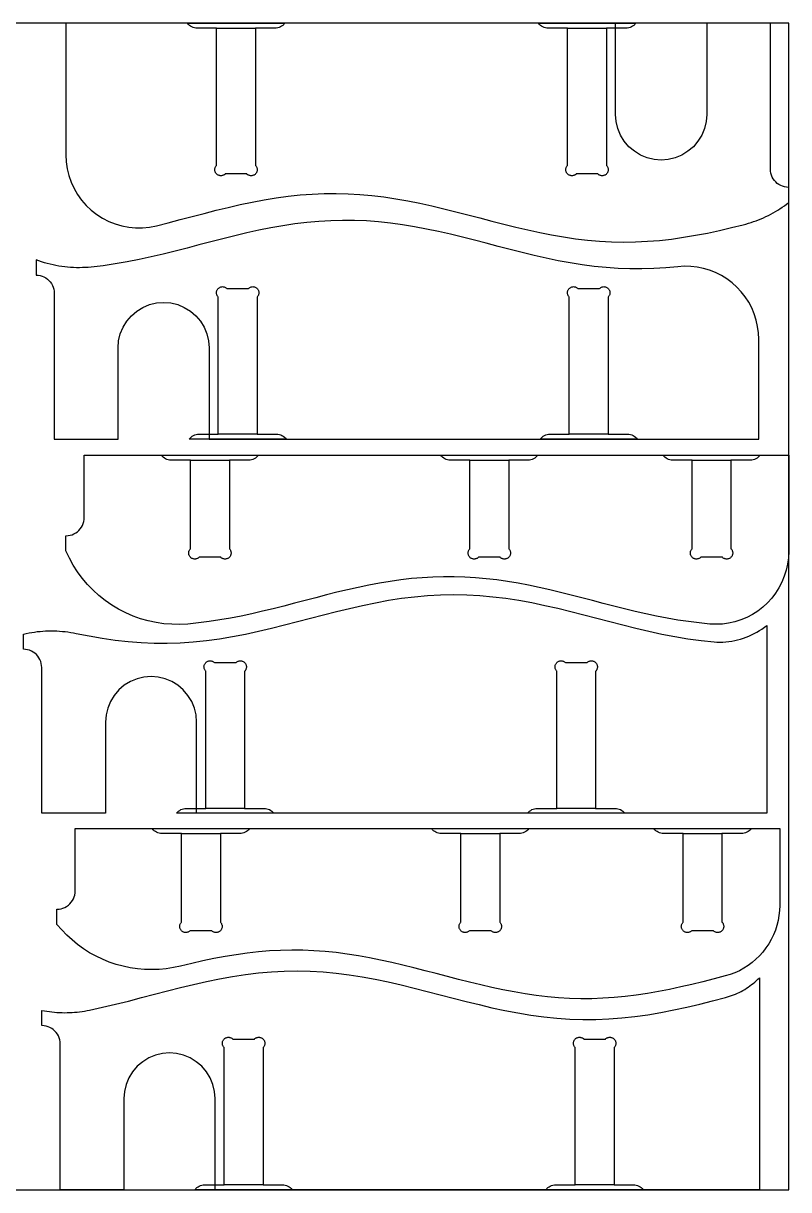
# Model space of a CAD drawing. Header units: inches. Extents: x 0 to 96, y 0 to 48.
# Drawn here: x 64.49 to 96, y 0 to 48 of the extents above; entities that cross this region are included whole.
import ezdxf

# ---------------------------------------------------------------- set-up
doc = ezdxf.new("R2010")
doc.units = ezdxf.units.IN
for name, color, linetype in [('BRACKET_CUTS', 1, 'Continuous'), ('BRACKET_OUTLINE', 5, 'Continuous'), ('PLYWOOD_BOUNDARY', 7, 'Continuous'), ('SHELF_OUTLINE', 3, 'Continuous')]:
    doc.layers.add(name, color=color, linetype=linetype)

msp = doc.modelspace()

# ---------------------------------------------------------------- linework, layer by layer
at = {"layer": 'BRACKET_CUTS'}
for points in [[(72.45, 47.8), (74.05, 47.8)], [(86.9, 47.8), (88.5, 47.8)], [(74.118, 31.09), (72.518, 31.09)], [(88.568, 31.09), (86.968, 31.09)], [(71.375, 30.025), (72.975, 30.025)], [(82.875, 30.025), (84.475, 30.025)], [(92.025, 30.025), (93.625, 30.025)], [(73.604, 15.691), (72.004, 15.691)], [(88.054, 15.691), (86.454, 15.691)], [(71.004, 14.657), (72.604, 14.657)], [(82.504, 14.657), (84.104, 14.657)], [(91.654, 14.657), (93.254, 14.657)], [(74.362, 0.2), (72.762, 0.2)], [(88.812, 0.2), (87.212, 0.2)]]:
    msp.add_lwpolyline(points, dxfattribs=at)
at = {"layer": 'BRACKET_OUTLINE'}
for points in [[(75.25, 48), (75.213, 47.956), (75.17, 47.916), (75.124, 47.882), (75.074, 47.853), (75.02, 47.83), (74.965, 47.813), (74.908, 47.803), (74.85, 47.8), (74.05, 47.8), (74.05, 42.154), (74.066, 42.135), (74.081, 42.116), (74.094, 42.095), (74.104, 42.072), (74.112, 42.049), (74.118, 42.026), (74.122, 42.001), (74.123, 41.977), (74.122, 41.952), (74.118, 41.928), (74.112, 41.904), (74.104, 41.881), (74.094, 41.859), (74.081, 41.838), (74.066, 41.818), (74.05, 41.8), (74.032, 41.783), (74.012, 41.769), (73.991, 41.756), (73.969, 41.746), (73.946, 41.738), (73.922, 41.732), (73.898, 41.728), (73.873, 41.727), (73.849, 41.728), (73.824, 41.732), (73.801, 41.738), (73.778, 41.746), (73.755, 41.756), (73.734, 41.769), (73.715, 41.783), (73.696, 41.8), (72.804, 41.8), (72.785, 41.783), (72.766, 41.769), (72.745, 41.756), (72.722, 41.746), (72.699, 41.738), (72.676, 41.732), (72.651, 41.728), (72.627, 41.727), (72.602, 41.728), (72.578, 41.732), (72.554, 41.738), (72.531, 41.746), (72.509, 41.756), (72.488, 41.769), (72.468, 41.783), (72.45, 41.8), (72.434, 41.818), (72.419, 41.838), (72.406, 41.859), (72.396, 41.881), (72.388, 41.904), (72.382, 41.928), (72.378, 41.952), (72.377, 41.977), (72.378, 42.001), (72.382, 42.026), (72.388, 42.049), (72.396, 42.072), (72.406, 42.095), (72.419, 42.116), (72.434, 42.135), (72.45, 42.154), (72.45, 47.8), (71.65, 47.8), (71.592, 47.803), (71.535, 47.813), (71.48, 47.83), (71.426, 47.853), (71.376, 47.882), (71.33, 47.916), (71.287, 47.956), (71.25, 48), (75.25, 48)], [(89.7, 48), (89.663, 47.956), (89.62, 47.916), (89.574, 47.882), (89.524, 47.853), (89.47, 47.83), (89.415, 47.813), (89.358, 47.803), (89.3, 47.8), (88.5, 47.8), (88.5, 42.154), (88.516, 42.135), (88.531, 42.116), (88.544, 42.095), (88.554, 42.072), (88.562, 42.049), (88.568, 42.026), (88.572, 42.001), (88.573, 41.977), (88.572, 41.952), (88.568, 41.928), (88.562, 41.904), (88.554, 41.881), (88.544, 41.859), (88.531, 41.838), (88.516, 41.818), (88.5, 41.8), (88.482, 41.783), (88.462, 41.769), (88.441, 41.756), (88.419, 41.746), (88.396, 41.738), (88.372, 41.732), (88.348, 41.728), (88.323, 41.727), (88.299, 41.728), (88.274, 41.732), (88.251, 41.738), (88.228, 41.746), (88.205, 41.756), (88.184, 41.769), (88.165, 41.783), (88.146, 41.8), (87.254, 41.8), (87.235, 41.783), (87.216, 41.769), (87.195, 41.756), (87.172, 41.746), (87.149, 41.738), (87.126, 41.732), (87.101, 41.728), (87.077, 41.727), (87.052, 41.728), (87.028, 41.732), (87.004, 41.738), (86.981, 41.746), (86.959, 41.756), (86.938, 41.769), (86.918, 41.783), (86.9, 41.8), (86.884, 41.818), (86.869, 41.838), (86.856, 41.859), (86.846, 41.881), (86.838, 41.904), (86.832, 41.928), (86.828, 41.952), (86.827, 41.977), (86.828, 42.001), (86.832, 42.026), (86.838, 42.049), (86.846, 42.072), (86.856, 42.095), (86.869, 42.116), (86.884, 42.135), (86.9, 42.154), (86.9, 47.8), (86.1, 47.8), (86.042, 47.803), (85.985, 47.813), (85.93, 47.83), (85.876, 47.853), (85.826, 47.882), (85.78, 47.916), (85.737, 47.956), (85.7, 48), (89.7, 48)], [(71.318, 30.89), (71.356, 30.934), (71.398, 30.974), (71.444, 31.008), (71.495, 31.037), (71.548, 31.06), (71.603, 31.077), (71.66, 31.087), (71.718, 31.09), (72.518, 31.09), (72.518, 36.736), (72.502, 36.755), (72.487, 36.774), (72.475, 36.795), (72.464, 36.818), (72.456, 36.841), (72.45, 36.864), (72.446, 36.889), (72.445, 36.913), (72.446, 36.938), (72.45, 36.962), (72.456, 36.986), (72.464, 37.009), (72.475, 37.031), (72.487, 37.052), (72.502, 37.072), (72.518, 37.09), (72.536, 37.106), (72.556, 37.121), (72.577, 37.134), (72.599, 37.144), (72.623, 37.152), (72.646, 37.158), (72.671, 37.162), (72.695, 37.163), (72.72, 37.162), (72.744, 37.158), (72.768, 37.152), (72.791, 37.144), (72.813, 37.134), (72.834, 37.121), (72.854, 37.106), (72.872, 37.09), (73.765, 37.09), (73.783, 37.106), (73.803, 37.121), (73.824, 37.134), (73.846, 37.144), (73.869, 37.152), (73.893, 37.158), (73.917, 37.162), (73.942, 37.163), (73.966, 37.162), (73.99, 37.158), (74.014, 37.152), (74.037, 37.144), (74.059, 37.134), (74.08, 37.121), (74.1, 37.106), (74.118, 37.09), (74.135, 37.072), (74.149, 37.052), (74.162, 37.031), (74.172, 37.009), (74.181, 36.986), (74.187, 36.962), (74.19, 36.938), (74.192, 36.913), (74.19, 36.889), (74.187, 36.864), (74.181, 36.841), (74.172, 36.818), (74.162, 36.795), (74.149, 36.774), (74.135, 36.755), (74.118, 36.736), (74.118, 31.09), (74.918, 31.09), (74.976, 31.087), (75.033, 31.077), (75.089, 31.06), (75.142, 31.037), (75.192, 31.008), (75.239, 30.974), (75.281, 30.934), (75.318, 30.89), (71.318, 30.89)], [(85.768, 30.89), (85.806, 30.934), (85.848, 30.974), (85.894, 31.008), (85.945, 31.037), (85.998, 31.06), (86.053, 31.077), (86.11, 31.087), (86.168, 31.09), (86.968, 31.09), (86.968, 36.736), (86.952, 36.755), (86.937, 36.774), (86.925, 36.795), (86.914, 36.818), (86.906, 36.841), (86.9, 36.864), (86.896, 36.889), (86.895, 36.913), (86.896, 36.938), (86.9, 36.962), (86.906, 36.986), (86.914, 37.009), (86.925, 37.031), (86.937, 37.052), (86.952, 37.072), (86.968, 37.09), (86.986, 37.106), (87.006, 37.121), (87.027, 37.134), (87.049, 37.144), (87.073, 37.152), (87.096, 37.158), (87.121, 37.162), (87.145, 37.163), (87.17, 37.162), (87.194, 37.158), (87.218, 37.152), (87.241, 37.144), (87.263, 37.134), (87.284, 37.121), (87.304, 37.106), (87.322, 37.09), (88.215, 37.09), (88.233, 37.106), (88.253, 37.121), (88.274, 37.134), (88.296, 37.144), (88.319, 37.152), (88.343, 37.158), (88.367, 37.162), (88.392, 37.163), (88.416, 37.162), (88.44, 37.158), (88.464, 37.152), (88.487, 37.144), (88.509, 37.134), (88.53, 37.121), (88.55, 37.106), (88.568, 37.09), (88.585, 37.072), (88.599, 37.052), (88.612, 37.031), (88.622, 37.009), (88.631, 36.986), (88.637, 36.962), (88.64, 36.938), (88.642, 36.913), (88.64, 36.889), (88.637, 36.864), (88.631, 36.841), (88.622, 36.818), (88.612, 36.795), (88.599, 36.774), (88.585, 36.755), (88.568, 36.736), (88.568, 31.09), (89.368, 31.09), (89.426, 31.087), (89.483, 31.077), (89.539, 31.06), (89.592, 31.037), (89.642, 31.008), (89.689, 30.974), (89.731, 30.934), (89.768, 30.89), (85.768, 30.89)], [(74.175, 30.225), (74.138, 30.18), (74.095, 30.141), (74.049, 30.106), (73.999, 30.077), (73.945, 30.055), (73.89, 30.038), (73.833, 30.028), (73.775, 30.025), (72.975, 30.025), (72.975, 26.378), (72.991, 26.36), (73.006, 26.34), (73.019, 26.319), (73.029, 26.297), (73.037, 26.274), (73.043, 26.25), (73.047, 26.226), (73.048, 26.201), (73.047, 26.177), (73.043, 26.153), (73.037, 26.129), (73.029, 26.106), (73.019, 26.084), (73.006, 26.063), (72.991, 26.043), (72.975, 26.025), (72.957, 26.008), (72.937, 25.994), (72.916, 25.981), (72.894, 25.97), (72.871, 25.962), (72.847, 25.956), (72.823, 25.953), (72.798, 25.951), (72.774, 25.953), (72.749, 25.956), (72.726, 25.962), (72.703, 25.97), (72.68, 25.981), (72.659, 25.994), (72.64, 26.008), (72.621, 26.025), (71.729, 26.025), (71.71, 26.008), (71.691, 25.994), (71.67, 25.981), (71.647, 25.97), (71.624, 25.962), (71.601, 25.956), (71.576, 25.953), (71.552, 25.951), (71.527, 25.953), (71.503, 25.956), (71.479, 25.962), (71.456, 25.97), (71.434, 25.981), (71.413, 25.994), (71.393, 26.008), (71.375, 26.025), (71.359, 26.043), (71.344, 26.063), (71.331, 26.084), (71.321, 26.106), (71.313, 26.129), (71.307, 26.153), (71.303, 26.177), (71.302, 26.201), (71.303, 26.226), (71.307, 26.25), (71.313, 26.274), (71.321, 26.297), (71.331, 26.319), (71.344, 26.34), (71.359, 26.36), (71.375, 26.378), (71.375, 30.025), (70.575, 30.025), (70.517, 30.028), (70.46, 30.038), (70.405, 30.055), (70.351, 30.077), (70.301, 30.106), (70.255, 30.141), (70.212, 30.18), (70.175, 30.225), (74.175, 30.225)], [(85.675, 30.225), (85.638, 30.18), (85.595, 30.141), (85.549, 30.106), (85.499, 30.077), (85.445, 30.055), (85.39, 30.038), (85.333, 30.028), (85.275, 30.025), (84.475, 30.025), (84.475, 26.378), (84.491, 26.36), (84.506, 26.34), (84.519, 26.319), (84.529, 26.297), (84.537, 26.274), (84.543, 26.25), (84.547, 26.226), (84.548, 26.201), (84.547, 26.177), (84.543, 26.153), (84.537, 26.129), (84.529, 26.106), (84.519, 26.084), (84.506, 26.063), (84.491, 26.043), (84.475, 26.025), (84.457, 26.008), (84.437, 25.994), (84.416, 25.981), (84.394, 25.97), (84.371, 25.962), (84.347, 25.956), (84.323, 25.953), (84.298, 25.951), (84.274, 25.953), (84.249, 25.956), (84.226, 25.962), (84.203, 25.97), (84.18, 25.981), (84.159, 25.994), (84.14, 26.008), (84.121, 26.025), (83.229, 26.025), (83.21, 26.008), (83.191, 25.994), (83.17, 25.981), (83.147, 25.97), (83.124, 25.962), (83.101, 25.956), (83.076, 25.953), (83.052, 25.951), (83.027, 25.953), (83.003, 25.956), (82.979, 25.962), (82.956, 25.97), (82.934, 25.981), (82.913, 25.994), (82.893, 26.008), (82.875, 26.025), (82.859, 26.043), (82.844, 26.063), (82.831, 26.084), (82.821, 26.106), (82.813, 26.129), (82.807, 26.153), (82.803, 26.177), (82.802, 26.201), (82.803, 26.226), (82.807, 26.25), (82.813, 26.274), (82.821, 26.297), (82.831, 26.319), (82.844, 26.34), (82.859, 26.36), (82.875, 26.378), (82.875, 30.025), (82.075, 30.025), (82.017, 30.028), (81.96, 30.038), (81.905, 30.055), (81.851, 30.077), (81.801, 30.106), (81.755, 30.141), (81.712, 30.18), (81.675, 30.225), (85.675, 30.225)], [(94.825, 30.225), (94.788, 30.18), (94.745, 30.141), (94.699, 30.106), (94.649, 30.077), (94.595, 30.055), (94.54, 30.038), (94.483, 30.028), (94.425, 30.025), (93.625, 30.025), (93.625, 26.378), (93.641, 26.36), (93.656, 26.34), (93.669, 26.319), (93.679, 26.297), (93.687, 26.274), (93.693, 26.25), (93.697, 26.226), (93.698, 26.201), (93.697, 26.177), (93.693, 26.153), (93.687, 26.129), (93.679, 26.106), (93.669, 26.084), (93.656, 26.063), (93.641, 26.043), (93.625, 26.025), (93.607, 26.008), (93.587, 25.994), (93.566, 25.981), (93.544, 25.97), (93.521, 25.962), (93.497, 25.956), (93.473, 25.953), (93.448, 25.951), (93.424, 25.953), (93.399, 25.956), (93.376, 25.962), (93.353, 25.97), (93.33, 25.981), (93.309, 25.994), (93.29, 26.008), (93.271, 26.025), (92.379, 26.025), (92.36, 26.008), (92.341, 25.994), (92.32, 25.981), (92.297, 25.97), (92.274, 25.962), (92.251, 25.956), (92.226, 25.953), (92.202, 25.951), (92.177, 25.953), (92.153, 25.956), (92.129, 25.962), (92.106, 25.97), (92.084, 25.981), (92.063, 25.994), (92.043, 26.008), (92.025, 26.025), (92.009, 26.043), (91.994, 26.063), (91.981, 26.084), (91.971, 26.106), (91.963, 26.129), (91.957, 26.153), (91.953, 26.177), (91.952, 26.201), (91.953, 26.226), (91.957, 26.25), (91.963, 26.274), (91.971, 26.297), (91.981, 26.319), (91.994, 26.34), (92.009, 26.36), (92.025, 26.378), (92.025, 30.025), (91.225, 30.025), (91.167, 30.028), (91.11, 30.038), (91.055, 30.055), (91.001, 30.077), (90.951, 30.106), (90.905, 30.141), (90.862, 30.18), (90.825, 30.225), (94.825, 30.225)], [(70.804, 15.491), (70.841, 15.536), (70.884, 15.575), (70.93, 15.61), (70.98, 15.639), (71.034, 15.661), (71.089, 15.678), (71.146, 15.688), (71.204, 15.691), (72.004, 15.691), (72.004, 21.338), (71.988, 21.356), (71.973, 21.376), (71.96, 21.397), (71.95, 21.419), (71.942, 21.442), (71.936, 21.466), (71.932, 21.49), (71.931, 21.515), (71.932, 21.539), (71.936, 21.563), (71.942, 21.587), (71.95, 21.61), (71.96, 21.632), (71.973, 21.654), (71.988, 21.673), (72.004, 21.691), (72.022, 21.708), (72.042, 21.722), (72.063, 21.735), (72.085, 21.746), (72.108, 21.754), (72.132, 21.76), (72.156, 21.763), (72.181, 21.765), (72.205, 21.763), (72.23, 21.76), (72.253, 21.754), (72.276, 21.746), (72.299, 21.735), (72.32, 21.722), (72.339, 21.708), (72.358, 21.691), (73.25, 21.691), (73.269, 21.708), (73.288, 21.722), (73.309, 21.735), (73.332, 21.746), (73.355, 21.754), (73.378, 21.76), (73.403, 21.763), (73.427, 21.765), (73.452, 21.763), (73.476, 21.76), (73.5, 21.754), (73.523, 21.746), (73.545, 21.735), (73.566, 21.722), (73.586, 21.708), (73.604, 21.691), (73.62, 21.673), (73.635, 21.654), (73.648, 21.632), (73.658, 21.61), (73.666, 21.587), (73.672, 21.563), (73.676, 21.539), (73.677, 21.515), (73.676, 21.49), (73.672, 21.466), (73.666, 21.442), (73.658, 21.419), (73.648, 21.397), (73.635, 21.376), (73.62, 21.356), (73.604, 21.338), (73.604, 15.691), (74.404, 15.691), (74.462, 15.688), (74.519, 15.678), (74.574, 15.661), (74.628, 15.639), (74.678, 15.61), (74.724, 15.575), (74.767, 15.536), (74.804, 15.491), (70.804, 15.491)], [(85.254, 15.491), (85.291, 15.536), (85.334, 15.575), (85.38, 15.61), (85.43, 15.639), (85.484, 15.661), (85.539, 15.678), (85.596, 15.688), (85.654, 15.691), (86.454, 15.691), (86.454, 21.338), (86.438, 21.356), (86.423, 21.376), (86.41, 21.397), (86.4, 21.419), (86.392, 21.442), (86.386, 21.466), (86.382, 21.49), (86.381, 21.515), (86.382, 21.539), (86.386, 21.563), (86.392, 21.587), (86.4, 21.61), (86.41, 21.632), (86.423, 21.654), (86.438, 21.673), (86.454, 21.691), (86.472, 21.708), (86.492, 21.722), (86.513, 21.735), (86.535, 21.746), (86.558, 21.754), (86.582, 21.76), (86.606, 21.763), (86.631, 21.765), (86.655, 21.763), (86.68, 21.76), (86.703, 21.754), (86.726, 21.746), (86.749, 21.735), (86.77, 21.722), (86.789, 21.708), (86.808, 21.691), (87.7, 21.691), (87.719, 21.708), (87.738, 21.722), (87.759, 21.735), (87.782, 21.746), (87.805, 21.754), (87.828, 21.76), (87.853, 21.763), (87.877, 21.765), (87.902, 21.763), (87.926, 21.76), (87.95, 21.754), (87.973, 21.746), (87.995, 21.735), (88.016, 21.722), (88.036, 21.708), (88.054, 21.691), (88.07, 21.673), (88.085, 21.654), (88.098, 21.632), (88.108, 21.61), (88.116, 21.587), (88.122, 21.563), (88.126, 21.539), (88.127, 21.515), (88.126, 21.49), (88.122, 21.466), (88.116, 21.442), (88.108, 21.419), (88.098, 21.397), (88.085, 21.376), (88.07, 21.356), (88.054, 21.338), (88.054, 15.691), (88.854, 15.691), (88.912, 15.688), (88.969, 15.678), (89.024, 15.661), (89.078, 15.639), (89.128, 15.61), (89.174, 15.575), (89.217, 15.536), (89.254, 15.491), (85.254, 15.491)], [(73.804, 14.857), (73.767, 14.813), (73.724, 14.773), (73.678, 14.739), (73.628, 14.71), (73.574, 14.687), (73.519, 14.67), (73.462, 14.66), (73.404, 14.657), (72.604, 14.657), (72.604, 11.01), (72.621, 10.992), (72.635, 10.973), (72.648, 10.952), (72.658, 10.929), (72.667, 10.906), (72.673, 10.882), (72.676, 10.858), (72.677, 10.834), (72.676, 10.809), (72.673, 10.785), (72.667, 10.761), (72.658, 10.738), (72.648, 10.716), (72.635, 10.695), (72.621, 10.675), (72.604, 10.657), (72.586, 10.64), (72.566, 10.626), (72.545, 10.613), (72.523, 10.603), (72.5, 10.594), (72.476, 10.588), (72.452, 10.585), (72.427, 10.584), (72.403, 10.585), (72.379, 10.588), (72.355, 10.594), (72.332, 10.603), (72.309, 10.613), (72.288, 10.626), (72.269, 10.64), (72.251, 10.657), (71.358, 10.657), (71.339, 10.64), (71.32, 10.626), (71.299, 10.613), (71.277, 10.603), (71.253, 10.594), (71.23, 10.588), (71.205, 10.585), (71.181, 10.584), (71.156, 10.585), (71.132, 10.588), (71.108, 10.594), (71.085, 10.603), (71.063, 10.613), (71.042, 10.626), (71.022, 10.64), (71.004, 10.657), (70.988, 10.675), (70.973, 10.695), (70.96, 10.716), (70.95, 10.738), (70.942, 10.761), (70.936, 10.785), (70.932, 10.809), (70.931, 10.834), (70.932, 10.858), (70.936, 10.882), (70.942, 10.906), (70.95, 10.929), (70.96, 10.952), (70.973, 10.973), (70.988, 10.992), (71.004, 11.01), (71.004, 14.657), (70.204, 14.657), (70.146, 14.66), (70.089, 14.67), (70.034, 14.687), (69.98, 14.71), (69.93, 14.739), (69.884, 14.773), (69.841, 14.813), (69.804, 14.857), (73.804, 14.857)], [(85.304, 14.857), (85.267, 14.813), (85.224, 14.773), (85.178, 14.739), (85.128, 14.71), (85.074, 14.687), (85.019, 14.67), (84.962, 14.66), (84.904, 14.657), (84.104, 14.657), (84.104, 11.01), (84.121, 10.992), (84.135, 10.973), (84.148, 10.952), (84.158, 10.929), (84.167, 10.906), (84.173, 10.882), (84.176, 10.858), (84.177, 10.834), (84.176, 10.809), (84.173, 10.785), (84.167, 10.761), (84.158, 10.738), (84.148, 10.716), (84.135, 10.695), (84.121, 10.675), (84.104, 10.657), (84.086, 10.64), (84.066, 10.626), (84.045, 10.613), (84.023, 10.603), (84, 10.594), (83.976, 10.588), (83.952, 10.585), (83.927, 10.584), (83.903, 10.585), (83.879, 10.588), (83.855, 10.594), (83.832, 10.603), (83.809, 10.613), (83.788, 10.626), (83.769, 10.64), (83.751, 10.657), (82.858, 10.657), (82.839, 10.64), (82.82, 10.626), (82.799, 10.613), (82.777, 10.603), (82.753, 10.594), (82.73, 10.588), (82.705, 10.585), (82.681, 10.584), (82.656, 10.585), (82.632, 10.588), (82.608, 10.594), (82.585, 10.603), (82.563, 10.613), (82.542, 10.626), (82.522, 10.64), (82.504, 10.657), (82.488, 10.675), (82.473, 10.695), (82.46, 10.716), (82.45, 10.738), (82.442, 10.761), (82.436, 10.785), (82.432, 10.809), (82.431, 10.834), (82.432, 10.858), (82.436, 10.882), (82.442, 10.906), (82.45, 10.929), (82.46, 10.952), (82.473, 10.973), (82.488, 10.992), (82.504, 11.01), (82.504, 14.657), (81.704, 14.657), (81.646, 14.66), (81.589, 14.67), (81.534, 14.687), (81.48, 14.71), (81.43, 14.739), (81.384, 14.773), (81.341, 14.813), (81.304, 14.857), (85.304, 14.857)], [(94.454, 14.857), (94.417, 14.813), (94.374, 14.773), (94.328, 14.739), (94.278, 14.71), (94.224, 14.687), (94.169, 14.67), (94.112, 14.66), (94.054, 14.657), (93.254, 14.657), (93.254, 11.01), (93.271, 10.992), (93.285, 10.973), (93.298, 10.952), (93.308, 10.929), (93.317, 10.906), (93.323, 10.882), (93.326, 10.858), (93.327, 10.834), (93.326, 10.809), (93.323, 10.785), (93.317, 10.761), (93.308, 10.738), (93.298, 10.716), (93.285, 10.695), (93.271, 10.675), (93.254, 10.657), (93.236, 10.64), (93.216, 10.626), (93.195, 10.613), (93.173, 10.603), (93.15, 10.594), (93.126, 10.588), (93.102, 10.585), (93.077, 10.584), (93.053, 10.585), (93.029, 10.588), (93.005, 10.594), (92.982, 10.603), (92.959, 10.613), (92.938, 10.626), (92.919, 10.64), (92.901, 10.657), (92.008, 10.657), (91.989, 10.64), (91.97, 10.626), (91.949, 10.613), (91.927, 10.603), (91.903, 10.594), (91.88, 10.588), (91.855, 10.585), (91.831, 10.584), (91.806, 10.585), (91.782, 10.588), (91.758, 10.594), (91.735, 10.603), (91.713, 10.613), (91.692, 10.626), (91.672, 10.64), (91.654, 10.657), (91.638, 10.675), (91.623, 10.695), (91.61, 10.716), (91.6, 10.738), (91.592, 10.761), (91.586, 10.785), (91.582, 10.809), (91.581, 10.834), (91.582, 10.858), (91.586, 10.882), (91.592, 10.906), (91.6, 10.929), (91.61, 10.952), (91.623, 10.973), (91.638, 10.992), (91.654, 11.01), (91.654, 14.657), (90.854, 14.657), (90.796, 14.66), (90.739, 14.67), (90.684, 14.687), (90.63, 14.71), (90.58, 14.739), (90.534, 14.773), (90.491, 14.813), (90.454, 14.857), (94.454, 14.857)], [(71.562, 0), (71.599, 0.044), (71.641, 0.084), (71.688, 0.118), (71.738, 0.147), (71.791, 0.17), (71.847, 0.187), (71.904, 0.197), (71.962, 0.2), (72.762, 0.2), (72.762, 5.846), (72.745, 5.865), (72.731, 5.884), (72.718, 5.905), (72.708, 5.928), (72.699, 5.951), (72.693, 5.974), (72.69, 5.999), (72.689, 6.023), (72.69, 6.048), (72.693, 6.072), (72.699, 6.096), (72.708, 6.119), (72.718, 6.141), (72.731, 6.162), (72.745, 6.182), (72.762, 6.2), (72.78, 6.216), (72.8, 6.231), (72.821, 6.244), (72.843, 6.254), (72.866, 6.262), (72.89, 6.268), (72.914, 6.272), (72.939, 6.273), (72.963, 6.272), (72.987, 6.268), (73.011, 6.262), (73.034, 6.254), (73.056, 6.244), (73.078, 6.231), (73.097, 6.216), (73.115, 6.2), (74.008, 6.2), (74.026, 6.216), (74.046, 6.231), (74.067, 6.244), (74.089, 6.254), (74.112, 6.262), (74.136, 6.268), (74.161, 6.272), (74.185, 6.273), (74.21, 6.272), (74.234, 6.268), (74.258, 6.262), (74.281, 6.254), (74.303, 6.244), (74.324, 6.231), (74.344, 6.216), (74.362, 6.2), (74.378, 6.182), (74.393, 6.162), (74.406, 6.141), (74.416, 6.119), (74.424, 6.096), (74.43, 6.072), (74.434, 6.048), (74.435, 6.023), (74.434, 5.999), (74.43, 5.974), (74.424, 5.951), (74.416, 5.928), (74.406, 5.905), (74.393, 5.884), (74.378, 5.865), (74.362, 5.846), (74.362, 0.2), (75.162, 0.2), (75.22, 0.197), (75.277, 0.187), (75.332, 0.17), (75.385, 0.147), (75.436, 0.118), (75.482, 0.084), (75.524, 0.044), (75.562, 0), (71.562, 0)], [(86.012, 0), (86.049, 0.044), (86.091, 0.084), (86.138, 0.118), (86.188, 0.147), (86.241, 0.17), (86.297, 0.187), (86.354, 0.197), (86.412, 0.2), (87.212, 0.2), (87.212, 5.846), (87.195, 5.865), (87.181, 5.884), (87.168, 5.905), (87.158, 5.928), (87.149, 5.951), (87.143, 5.974), (87.14, 5.999), (87.139, 6.023), (87.14, 6.048), (87.143, 6.072), (87.149, 6.096), (87.158, 6.119), (87.168, 6.141), (87.181, 6.162), (87.195, 6.182), (87.212, 6.2), (87.23, 6.216), (87.25, 6.231), (87.271, 6.244), (87.293, 6.254), (87.316, 6.262), (87.34, 6.268), (87.364, 6.272), (87.389, 6.273), (87.413, 6.272), (87.437, 6.268), (87.461, 6.262), (87.484, 6.254), (87.506, 6.244), (87.528, 6.231), (87.547, 6.216), (87.565, 6.2), (88.458, 6.2), (88.476, 6.216), (88.496, 6.231), (88.517, 6.244), (88.539, 6.254), (88.562, 6.262), (88.586, 6.268), (88.611, 6.272), (88.635, 6.273), (88.66, 6.272), (88.684, 6.268), (88.708, 6.262), (88.731, 6.254), (88.753, 6.244), (88.774, 6.231), (88.794, 6.216), (88.812, 6.2), (88.828, 6.182), (88.843, 6.162), (88.856, 6.141), (88.866, 6.119), (88.874, 6.096), (88.88, 6.072), (88.884, 6.048), (88.885, 6.023), (88.884, 5.999), (88.88, 5.974), (88.874, 5.951), (88.866, 5.928), (88.856, 5.905), (88.843, 5.884), (88.828, 5.865), (88.812, 5.846), (88.812, 0.2), (89.612, 0.2), (89.67, 0.197), (89.727, 0.187), (89.782, 0.17), (89.835, 0.147), (89.886, 0.118), (89.932, 0.084), (89.974, 0.044), (90.012, 0), (86.012, 0)]]:
    msp.add_lwpolyline(points, close=True, dxfattribs=at)
at = {"layer": 'PLYWOOD_BOUNDARY'}
msp.add_lwpolyline([(0, 0), (96, 0), (96, 48), (0, 48), (0, 0)], close=True, dxfattribs=at)
at = {"layer": 'SHELF_OUTLINE'}
for points in [[(95.25, 48), (92.625, 48), (92.625, 44.25), (92.602, 43.957), (92.533, 43.671), (92.421, 43.399), (92.267, 43.148), (92.076, 42.924), (91.852, 42.733), (91.601, 42.579), (91.329, 42.467), (91.043, 42.398), (90.75, 42.375), (90.457, 42.398), (90.171, 42.467), (89.899, 42.579), (89.648, 42.733), (89.424, 42.924), (89.233, 43.148), (89.079, 43.399), (88.967, 43.671), (88.898, 43.957), (88.875, 44.25), (88.875, 48), (66.25, 48), (66.25, 42.583), (66.25, 42.583), (66.264, 42.298), (66.304, 42.014), (66.372, 41.736), (66.466, 41.466), (66.585, 41.206), (66.728, 40.958), (66.895, 40.725), (67.083, 40.509), (67.29, 40.312), (67.515, 40.136), (67.757, 39.982), (68.011, 39.851), (68.277, 39.745), (68.552, 39.666), (68.833, 39.612), (69.118, 39.586), (69.404, 39.587), (69.689, 39.616), (69.97, 39.671), (69.97, 39.671), (70.463, 39.795), (70.956, 39.923), (71.449, 40.052), (71.943, 40.18), (72.436, 40.305), (72.929, 40.425), (73.422, 40.538), (73.915, 40.642), (74.408, 40.736), (74.901, 40.817), (75.394, 40.884), (75.888, 40.937), (76.381, 40.974), (76.874, 40.995), (77.367, 40.999), (77.86, 40.987), (78.353, 40.959), (78.846, 40.914), (79.339, 40.854), (79.833, 40.78), (80.326, 40.693), (80.819, 40.594), (81.312, 40.486), (81.805, 40.369), (82.298, 40.247), (82.791, 40.12), (83.284, 39.991), (83.778, 39.862), (84.271, 39.736), (84.764, 39.614), (85.257, 39.498), (85.75, 39.391), (86.243, 39.294), (86.736, 39.209), (87.229, 39.137), (87.723, 39.079), (88.216, 39.036), (88.709, 39.01), (89.202, 39), (89.695, 39.007), (90.188, 39.03), (90.681, 39.069), (91.174, 39.124), (91.668, 39.194), (92.161, 39.277), (92.654, 39.371), (93.147, 39.477), (93.64, 39.591), (94.133, 39.712), (94.133, 39.712), (94.24, 39.74), (94.346, 39.77), (94.451, 39.803), (94.555, 39.838), (94.659, 39.875), (94.762, 39.914), (94.864, 39.956), (94.965, 40), (95.065, 40.046), (95.164, 40.095), (95.262, 40.145), (95.359, 40.198), (95.454, 40.253), (95.548, 40.31), (95.641, 40.369), (95.733, 40.43), (95.824, 40.493), (95.913, 40.558), (96, 40.625), (96, 41.25), (96, 41.25), (95.916, 41.255), (95.833, 41.269), (95.752, 41.292), (95.675, 41.324), (95.601, 41.365), (95.532, 41.414), (95.47, 41.47), (95.414, 41.532), (95.365, 41.601), (95.324, 41.675), (95.292, 41.752), (95.269, 41.833), (95.255, 41.916), (95.25, 42), (95.25, 48)], [(65.768, 30.89), (68.393, 30.89), (68.393, 34.64), (68.416, 34.933), (68.485, 35.219), (68.598, 35.491), (68.751, 35.742), (68.942, 35.966), (69.166, 36.157), (69.417, 36.311), (69.689, 36.423), (69.975, 36.492), (70.268, 36.515), (70.562, 36.492), (70.848, 36.423), (71.12, 36.311), (71.37, 36.157), (71.594, 35.966), (71.785, 35.742), (71.939, 35.491), (72.052, 35.219), (72.12, 34.933), (72.143, 34.64), (72.143, 30.89), (94.768, 30.89), (94.768, 35.002), (94.768, 35.002), (94.757, 35.267), (94.721, 35.53), (94.663, 35.789), (94.582, 36.042), (94.479, 36.287), (94.355, 36.521), (94.211, 36.744), (94.048, 36.953), (93.866, 37.147), (93.669, 37.324), (93.456, 37.483), (93.23, 37.622), (92.993, 37.741), (92.746, 37.838), (92.492, 37.914), (92.232, 37.966), (91.968, 37.996), (91.703, 38.002), (91.438, 37.984), (91.438, 37.984), (90.945, 37.937), (90.452, 37.906), (89.959, 37.891), (89.467, 37.893), (88.974, 37.912), (88.481, 37.946), (87.988, 37.997), (87.495, 38.062), (87.002, 38.141), (86.51, 38.232), (86.017, 38.335), (85.524, 38.446), (85.031, 38.565), (84.538, 38.69), (84.045, 38.817), (83.553, 38.946), (83.06, 39.074), (82.567, 39.199), (82.074, 39.319), (81.581, 39.432), (81.089, 39.535), (80.596, 39.628), (80.103, 39.709), (79.61, 39.776), (79.117, 39.828), (78.624, 39.865), (78.132, 39.885), (77.639, 39.889), (77.146, 39.877), (76.653, 39.848), (76.16, 39.803), (75.667, 39.743), (75.175, 39.668), (74.682, 39.581), (74.189, 39.482), (73.696, 39.374), (73.203, 39.257), (72.711, 39.134), (72.218, 39.007), (71.725, 38.879), (71.232, 38.75), (70.739, 38.624), (70.246, 38.502), (69.754, 38.387), (69.261, 38.28), (68.768, 38.183), (68.275, 38.098), (67.782, 38.026), (67.289, 37.968), (67.289, 37.968), (67.168, 37.957), (67.047, 37.95), (66.925, 37.945), (66.804, 37.943), (66.682, 37.944), (66.561, 37.948), (66.439, 37.955), (66.318, 37.964), (66.197, 37.977), (66.076, 37.993), (65.956, 38.012), (65.837, 38.033), (65.717, 38.058), (65.599, 38.085), (65.481, 38.116), (65.364, 38.149), (65.248, 38.185), (65.133, 38.223), (65.018, 38.265), (65.018, 37.64), (65.018, 37.64), (65.102, 37.635), (65.185, 37.621), (65.266, 37.598), (65.344, 37.566), (65.417, 37.525), (65.486, 37.476), (65.549, 37.42), (65.605, 37.358), (65.653, 37.289), (65.694, 37.215), (65.726, 37.138), (65.749, 37.057), (65.764, 36.974), (65.768, 36.89), (65.768, 30.89)], [(67, 30.225), (96, 30.225), (96, 26.267), (96, 26.267), (95.989, 26.006), (95.955, 25.747), (95.898, 25.492), (95.82, 25.243), (95.72, 25.002), (95.6, 24.77), (95.459, 24.549), (95.301, 24.342), (95.125, 24.149), (94.932, 23.972), (94.725, 23.813), (94.505, 23.672), (94.274, 23.551), (94.033, 23.451), (93.784, 23.371), (93.529, 23.314), (93.27, 23.279), (93.009, 23.267), (92.748, 23.278), (92.748, 23.278), (92.31, 23.321), (91.871, 23.376), (91.433, 23.442), (90.995, 23.519), (90.556, 23.604), (90.118, 23.698), (89.68, 23.799), (89.241, 23.905), (88.803, 24.016), (88.365, 24.129), (87.926, 24.244), (87.488, 24.358), (87.05, 24.471), (86.611, 24.58), (86.173, 24.685), (85.735, 24.784), (85.296, 24.875), (84.858, 24.958), (84.42, 25.031), (83.981, 25.093), (83.543, 25.144), (83.105, 25.183), (82.666, 25.209), (82.228, 25.223), (81.789, 25.223), (81.351, 25.21), (80.913, 25.184), (80.474, 25.146), (80.036, 25.095), (79.598, 25.033), (79.159, 24.961), (78.721, 24.878), (78.283, 24.787), (77.844, 24.689), (77.406, 24.584), (76.968, 24.475), (76.529, 24.363), (76.091, 24.248), (75.653, 24.134), (75.214, 24.02), (74.776, 23.91), (74.338, 23.803), (73.899, 23.702), (73.461, 23.608), (73.023, 23.522), (72.584, 23.445), (72.146, 23.378), (71.708, 23.323), (71.269, 23.279), (71.269, 23.279), (70.941, 23.262), (70.612, 23.267), (70.284, 23.293), (69.959, 23.34), (69.637, 23.409), (69.321, 23.499), (69.011, 23.609), (68.709, 23.74), (68.416, 23.89), (68.134, 24.059), (67.864, 24.246), (67.606, 24.451), (67.363, 24.672), (67.134, 24.909), (66.922, 25.16), (66.726, 25.425), (66.549, 25.701), (66.39, 25.989), (66.25, 26.287), (66.25, 26.912), (66.25, 26.912), (66.334, 26.917), (66.417, 26.931), (66.498, 26.954), (66.575, 26.986), (66.649, 27.027), (66.718, 27.076), (66.78, 27.132), (66.836, 27.195), (66.885, 27.263), (66.926, 27.337), (66.958, 27.414), (66.981, 27.495), (66.995, 27.578), (67, 27.662), (67, 30.225)], [(65.254, 15.491), (65.254, 21.491), (65.254, 21.491), (65.249, 21.575), (65.235, 21.658), (65.212, 21.739), (65.18, 21.817), (65.139, 21.89), (65.09, 21.959), (65.034, 22.022), (64.972, 22.078), (64.903, 22.126), (64.829, 22.167), (64.752, 22.199), (64.671, 22.223), (64.588, 22.237), (64.504, 22.241), (64.504, 22.866), (64.504, 22.866), (64.616, 22.891), (64.729, 22.914), (64.842, 22.933), (64.955, 22.95), (65.069, 22.965), (65.184, 22.977), (65.298, 22.986), (65.413, 22.993), (65.528, 22.997), (65.642, 22.998), (65.757, 22.997), (65.872, 22.993), (65.987, 22.986), (66.101, 22.977), (66.215, 22.965), (66.329, 22.951), (66.443, 22.934), (66.556, 22.914), (66.669, 22.892), (66.669, 22.892), (67.205, 22.786), (67.74, 22.694), (68.276, 22.617), (68.812, 22.558), (69.348, 22.517), (69.884, 22.495), (70.42, 22.493), (70.956, 22.51), (71.492, 22.547), (72.028, 22.602), (72.563, 22.675), (73.099, 22.764), (73.635, 22.867), (74.171, 22.982), (74.707, 23.107), (75.243, 23.24), (75.779, 23.378), (76.315, 23.518), (76.85, 23.658), (77.386, 23.794), (77.922, 23.924), (78.458, 24.046), (78.994, 24.157), (79.53, 24.255), (80.066, 24.338), (80.602, 24.404), (81.137, 24.452), (81.673, 24.481), (82.209, 24.491), (82.745, 24.482), (83.281, 24.453), (83.817, 24.404), (84.353, 24.338), (84.889, 24.256), (85.425, 24.158), (85.96, 24.047), (86.496, 23.926), (87.032, 23.795), (87.568, 23.659), (88.104, 23.52), (88.64, 23.38), (89.176, 23.242), (89.712, 23.109), (90.247, 22.983), (90.783, 22.868), (91.319, 22.765), (91.855, 22.676), (92.391, 22.603), (92.927, 22.547), (92.927, 22.547), (93.049, 22.539), (93.172, 22.536), (93.294, 22.538), (93.416, 22.545), (93.538, 22.557), (93.66, 22.574), (93.78, 22.596), (93.9, 22.623), (94.018, 22.654), (94.135, 22.691), (94.25, 22.732), (94.364, 22.778), (94.475, 22.828), (94.585, 22.883), (94.692, 22.942), (94.797, 23.006), (94.899, 23.074), (94.998, 23.146), (95.094, 23.222), (95.094, 15.491), (71.629, 15.491), (71.629, 19.241), (71.606, 19.535), (71.537, 19.821), (71.425, 20.093), (71.271, 20.343), (71.08, 20.567), (70.856, 20.758), (70.605, 20.912), (70.333, 21.025), (70.047, 21.093), (69.754, 21.116), (69.461, 21.093), (69.175, 21.025), (68.903, 20.912), (68.652, 20.758), (68.428, 20.567), (68.237, 20.343), (68.083, 20.093), (67.971, 19.821), (67.902, 19.535), (67.879, 19.241), (67.879, 15.491), (65.254, 15.491)], [(66.629, 14.857), (95.629, 14.857), (95.629, 11.696), (95.629, 11.696), (95.622, 11.489), (95.6, 11.282), (95.565, 11.078), (95.515, 10.876), (95.451, 10.678), (95.374, 10.486), (95.284, 10.299), (95.181, 10.119), (95.065, 9.946), (94.939, 9.781), (94.801, 9.626), (94.652, 9.481), (94.494, 9.346), (94.327, 9.223), (94.152, 9.112), (93.97, 9.012), (93.781, 8.926), (93.586, 8.853), (93.387, 8.794), (93.387, 8.794), (92.93, 8.675), (92.472, 8.559), (92.015, 8.447), (91.557, 8.341), (91.1, 8.242), (90.642, 8.152), (90.185, 8.072), (89.727, 8.004), (89.269, 7.948), (88.812, 7.904), (88.354, 7.875), (87.897, 7.859), (87.439, 7.858), (86.982, 7.871), (86.524, 7.898), (86.067, 7.939), (85.609, 7.993), (85.151, 8.06), (84.694, 8.138), (84.236, 8.226), (83.779, 8.323), (83.321, 8.428), (82.864, 8.539), (82.406, 8.655), (81.949, 8.773), (81.491, 8.893), (81.033, 9.012), (80.576, 9.129), (80.118, 9.242), (79.661, 9.35), (79.203, 9.45), (78.746, 9.542), (78.288, 9.624), (77.831, 9.695), (77.373, 9.754), (76.915, 9.801), (76.458, 9.833), (76, 9.852), (75.543, 9.857), (75.085, 9.847), (74.628, 9.823), (74.17, 9.785), (73.713, 9.734), (73.255, 9.67), (72.797, 9.594), (72.34, 9.508), (71.882, 9.413), (71.425, 9.31), (70.967, 9.2), (70.967, 9.2), (70.676, 9.138), (70.381, 9.092), (70.083, 9.065), (69.785, 9.055), (69.487, 9.064), (69.19, 9.09), (68.895, 9.133), (68.603, 9.194), (68.315, 9.273), (68.032, 9.368), (67.756, 9.481), (67.486, 9.609), (67.225, 9.753), (66.973, 9.913), (66.731, 10.087), (66.5, 10.276), (66.28, 10.478), (66.073, 10.693), (65.879, 10.919), (65.879, 11.544), (65.879, 11.544), (65.963, 11.549), (66.046, 11.563), (66.127, 11.586), (66.205, 11.619), (66.278, 11.659), (66.347, 11.708), (66.409, 11.764), (66.465, 11.827), (66.514, 11.895), (66.555, 11.969), (66.587, 12.047), (66.61, 12.127), (66.624, 12.21), (66.629, 12.294), (66.629, 14.857)], [(66.012, 0), (66.012, 6), (66.012, 6), (66.007, 6.084), (65.993, 6.167), (65.97, 6.248), (65.938, 6.325), (65.897, 6.399), (65.848, 6.468), (65.792, 6.53), (65.729, 6.586), (65.661, 6.635), (65.587, 6.676), (65.51, 6.708), (65.429, 6.731), (65.346, 6.745), (65.262, 6.75), (65.262, 7.375), (65.262, 7.375), (65.364, 7.356), (65.467, 7.34), (65.57, 7.326), (65.673, 7.313), (65.776, 7.303), (65.88, 7.295), (65.984, 7.29), (66.087, 7.286), (66.191, 7.284), (66.295, 7.285), (66.399, 7.288), (66.503, 7.293), (66.606, 7.3), (66.71, 7.31), (66.813, 7.321), (66.916, 7.335), (67.019, 7.35), (67.121, 7.368), (67.223, 7.388), (67.223, 7.388), (67.758, 7.505), (68.292, 7.631), (68.826, 7.764), (69.36, 7.902), (69.895, 8.041), (70.429, 8.18), (70.963, 8.316), (71.498, 8.445), (72.032, 8.565), (72.566, 8.675), (73.101, 8.771), (73.635, 8.852), (74.169, 8.917), (74.704, 8.964), (75.238, 8.991), (75.772, 9), (76.307, 8.989), (76.841, 8.959), (77.375, 8.909), (77.909, 8.843), (78.444, 8.759), (78.978, 8.661), (79.512, 8.55), (80.047, 8.428), (80.581, 8.298), (81.115, 8.162), (81.65, 8.023), (82.184, 7.883), (82.718, 7.746), (83.253, 7.614), (83.787, 7.489), (84.321, 7.374), (84.856, 7.271), (85.39, 7.183), (85.924, 7.111), (86.458, 7.056), (86.993, 7.019), (87.527, 7.002), (88.061, 7.004), (88.596, 7.025), (89.13, 7.066), (89.664, 7.125), (90.199, 7.201), (90.733, 7.292), (91.267, 7.398), (91.802, 7.515), (92.336, 7.641), (92.87, 7.775), (93.405, 7.913), (93.405, 7.913), (93.487, 7.936), (93.569, 7.961), (93.65, 7.988), (93.73, 8.018), (93.81, 8.05), (93.888, 8.085), (93.966, 8.121), (94.042, 8.16), (94.118, 8.201), (94.192, 8.244), (94.264, 8.289), (94.336, 8.336), (94.406, 8.385), (94.475, 8.437), (94.542, 8.49), (94.608, 8.545), (94.672, 8.602), (94.734, 8.66), (94.795, 8.721), (94.795, 0), (72.387, 0), (72.387, 3.75), (72.364, 4.043), (72.295, 4.329), (72.182, 4.601), (72.029, 4.852), (71.838, 5.076), (71.614, 5.267), (71.363, 5.421), (71.091, 5.533), (70.805, 5.602), (70.512, 5.625), (70.219, 5.602), (69.932, 5.533), (69.661, 5.421), (69.41, 5.267), (69.186, 5.076), (68.995, 4.852), (68.841, 4.601), (68.729, 4.329), (68.66, 4.043), (68.637, 3.75), (68.637, 0), (66.012, 0)]]:
    msp.add_lwpolyline(points, close=True, dxfattribs=at)

doc.saveas('drawing.dxf')
